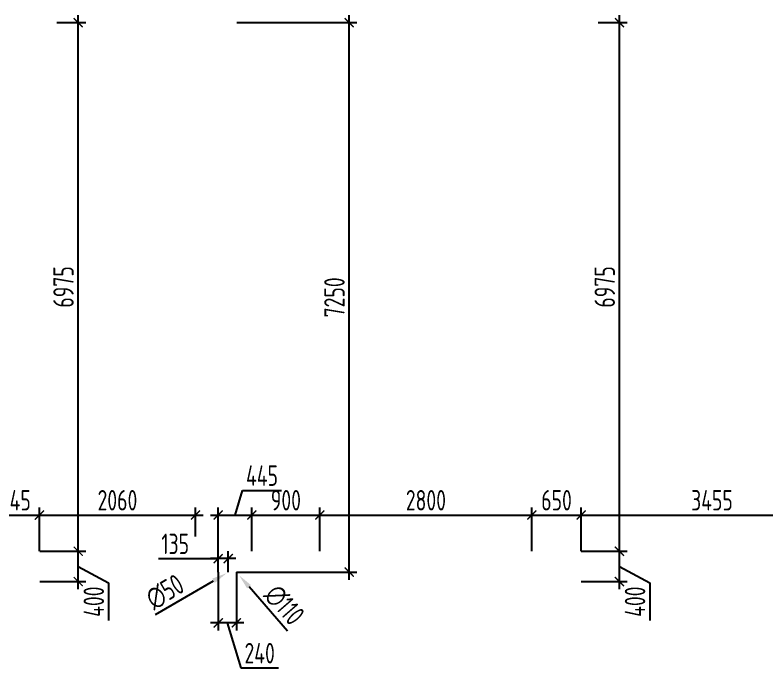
# Model space of a CAD drawing. Header units: millimetres. Extents: x -346952 to 536090, y 55086 to 131231.
# Drawn here: x -45253 to -35327, y 77838 to 86451 of the extents above; entities that cross this region are included whole.
import ezdxf

# ---------------------------------------------------------------- set-up
doc = ezdxf.new("R2010")
doc.units = ezdxf.units.MM
doc.layers.add('РАЗМЕРЫ КРОВЛИ ОВ', color=204, linetype='Continuous')
doc.layers.get('0').off()
doc.styles.add('ISOCPEUR', font='isocpeur.ttf', dxfattribs={"width": 0.7})
doc.dimstyles.new('R_100', dxfattribs={"dimtxt": 270, "dimasz": 120, "dimexe": 100, "dimexo": 0, "dimgap": 60, "dimtad": 1, "dimdec": 0, "dimrnd": 5, "dimzin": 0, "dimdsep": 46, "dimtxsty": 'ISOCPEUR', "dimblk": 'ARCHTICK', "dimcen": 0, "dimdle": 100, "dimclrd": 256, "dimclre": 256, "dimclrt": 256, "dimadec": 0, "dimazin": 0, "dimtfac": 2, "dimtdec": 0, "dimtofl": 0, "dimtmove": 1, "dimatfit": 3, "dimfxl": 1, "dimtvp": 3, "dimtolj": 1, "dimtzin": 0, "dimarcsym": 0})

# ---------------------------------------------------------------- blocks, each defined once
blk = doc.blocks.new('_ArchTick')
at = {"color": 0, "linetype": 'ByBlock', "const_width": 0.15}
blk.add_lwpolyline([(-0.5, -0.5), (0.5, 0.5)], dxfattribs=at)
blk = doc.blocks.new('*D3153')
at = {"layer": 'РАЗМЕРЫ КРОВЛИ ОВ', "lineweight": -2, "transparency": 16777216}
for p, q in [((-45574.4, 79377.5), (-45574.4, 79954.9)), ((-44930.7, 79377.5), (-44930.7, 79954.9)), ((-45674.4, 79854.9), (-44830.7, 79854.9))]:
    blk.add_line(p, q, dxfattribs=at)
at = {"layer": 'РАЗМЕРЫ КРОВЛИ ОВ', "lineweight": -2, "transparency": 16777216, "xscale": 120, "yscale": 120, "zscale": 120, "rotation": 180}
blk.add_blockref('_ArchTick', (-45574.4, 79854.9), dxfattribs=at)
at = {"layer": 'РАЗМЕРЫ КРОВЛИ ОВ', "lineweight": -2, "transparency": 16777216, "xscale": 120, "yscale": 120, "zscale": 120}
blk.add_blockref('_ArchTick', (-44930.7, 79854.9), dxfattribs=at)
at = {"layer": 'РАЗМЕРЫ КРОВЛИ ОВ', "transparency": 16777216, "insert": (-45252.6, 80049.9), "char_height": 270, "attachment_point": 5, "style": 'ISOCPEUR'}
blk.add_mtext('\\A1;645', dxfattribs=at)
blk = doc.blocks.new('*D3154')
at = {"layer": 'РАЗМЕРЫ КРОВЛИ ОВ', "lineweight": -2, "transparency": 16777216}
for p, q in [((-44930.7, 79377.5), (-44930.7, 79954.9)), ((-42870.7, 79573.3), (-42870.7, 79954.9)), ((-45030.7, 79854.9), (-42770.7, 79854.9))]:
    blk.add_line(p, q, dxfattribs=at)
at = {"layer": 'РАЗМЕРЫ КРОВЛИ ОВ', "lineweight": -2, "transparency": 16777216, "xscale": 120, "yscale": 120, "zscale": 120, "rotation": 180}
blk.add_blockref('_ArchTick', (-44930.7, 79854.9), dxfattribs=at)
at = {"layer": 'РАЗМЕРЫ КРОВЛИ ОВ', "lineweight": -2, "transparency": 16777216, "xscale": 120, "yscale": 120, "zscale": 120}
blk.add_blockref('_ArchTick', (-42870.7, 79854.9), dxfattribs=at)
at = {"layer": 'РАЗМЕРЫ КРОВЛИ ОВ', "transparency": 16777216, "insert": (-43900.7, 80049.9), "char_height": 270, "attachment_point": 5, "style": 'ISOCPEUR'}
blk.add_mtext('\\A1;2060', dxfattribs=at)
blk = doc.blocks.new('*D3155')
at = {"layer": 'РАЗМЕРЫ КРОВЛИ ОВ', "lineweight": -2, "transparency": 16777216}
for p, q in [((-44418.2, 78877.5), (-44418.2, 79477.5)), ((-44924.3, 79377.5), (-44318.2, 79377.5)), ((-44418.2, 79177.5), (-44018.2, 78960.8)), ((-44924.3, 78977.5), (-44318.2, 78977.5)), ((-44018.2, 78960.8), (-44018.2, 78462.8))]:
    blk.add_line(p, q, dxfattribs=at)
at = {"layer": 'РАЗМЕРЫ КРОВЛИ ОВ', "lineweight": -2, "transparency": 16777216, "xscale": 120, "yscale": 120, "zscale": 120}
for p, rotation in [((-44418.2, 79377.5), 90), ((-44418.2, 78977.5), 270)]:
    blk.add_blockref('_ArchTick', p, dxfattribs=dict(at, rotation=rotation))
at = {"layer": 'РАЗМЕРЫ КРОВЛИ ОВ', "transparency": 16777216, "insert": (-44213.2, 78711.8), "char_height": 270, "attachment_point": 5, "rotation": 90, "style": 'ISOCPEUR'}
blk.add_mtext('\\A1;400', dxfattribs=at)
blk = doc.blocks.new('*D3156')
at = {"layer": 'РАЗМЕРЫ КРОВЛИ ОВ', "lineweight": -2, "transparency": 16777216}
for p, q in [((-44418.2, 79277.5), (-44418.2, 86450.7)), ((-44700.8, 86350.7), (-44318.2, 86350.7)), ((-44924.3, 79377.5), (-44318.2, 79377.5))]:
    blk.add_line(p, q, dxfattribs=at)
at = {"layer": 'РАЗМЕРЫ КРОВЛИ ОВ', "lineweight": -2, "transparency": 16777216, "xscale": 120, "yscale": 120, "zscale": 120}
for p, rotation in [((-44418.2, 86350.7), 90), ((-44418.2, 79377.5), 270)]:
    blk.add_blockref('_ArchTick', p, dxfattribs=dict(at, rotation=rotation))
at = {"layer": 'РАЗМЕРЫ КРОВЛИ ОВ', "transparency": 16777216, "insert": (-44613.2, 82864.1), "char_height": 270, "attachment_point": 5, "rotation": 90, "style": 'ISOCPEUR'}
blk.add_mtext('\\A1;6975', dxfattribs=at)
blk = doc.blocks.new('*D3159')
at = {"layer": 'РАЗМЕРЫ КРОВЛИ ОВ', "lineweight": -2, "transparency": 16777216}
for p, q in [((-42570.8, 79101.5), (-42570.8, 78332.6)), ((-42330.8, 79101.5), (-42330.8, 78332.6)), ((-42230.8, 78432.6), (-42670.8, 78432.6)), ((-42450.8, 78432.6), (-42272.3, 77837.6)), ((-42272.3, 77837.6), (-41774.3, 77837.6))]:
    blk.add_line(p, q, dxfattribs=at)
at = {"layer": 'РАЗМЕРЫ КРОВЛИ ОВ', "lineweight": -2, "transparency": 16777216, "xscale": 120, "yscale": 120, "zscale": 120, "rotation": 180}
blk.add_blockref('_ArchTick', (-42570.8, 78432.6), dxfattribs=at)
at = {"layer": 'РАЗМЕРЫ КРОВЛИ ОВ', "lineweight": -2, "transparency": 16777216, "xscale": 120, "yscale": 120, "zscale": 120}
blk.add_blockref('_ArchTick', (-42330.8, 78432.6), dxfattribs=at)
at = {"layer": 'РАЗМЕРЫ КРОВЛИ ОВ', "transparency": 16777216, "insert": (-42023.3, 78032.6), "char_height": 270, "attachment_point": 5, "style": 'ISOCPEUR'}
blk.add_mtext('\\A1;240', dxfattribs=at)
blk = doc.blocks.new('*D3160')
at = {"layer": 'РАЗМЕРЫ КРОВЛИ ОВ', "lineweight": -2, "transparency": 16777216}
for p, q in [((-42348.3, 79854.9), (-42250.8, 80179.9)), ((-42250.8, 80179.9), (-41733.9, 80179.9)), ((-42570.8, 79329.1), (-42570.8, 79954.9)), ((-42125.8, 79378.5), (-42125.8, 79954.9)), ((-42670.8, 79854.9), (-42025.8, 79854.9))]:
    blk.add_line(p, q, dxfattribs=at)
at = {"layer": 'РАЗМЕРЫ КРОВЛИ ОВ', "lineweight": -2, "transparency": 16777216, "xscale": 120, "yscale": 120, "zscale": 120, "rotation": 180}
blk.add_blockref('_ArchTick', (-42570.8, 79854.9), dxfattribs=at)
at = {"layer": 'РАЗМЕРЫ КРОВЛИ ОВ', "lineweight": -2, "transparency": 16777216, "xscale": 120, "yscale": 120, "zscale": 120}
blk.add_blockref('_ArchTick', (-42125.8, 79854.9), dxfattribs=at)
at = {"layer": 'РАЗМЕРЫ КРОВЛИ ОВ', "transparency": 16777216, "insert": (-41992.3, 80374.9), "char_height": 270, "attachment_point": 5, "style": 'ISOCPEUR'}
blk.add_mtext('\\A1;445', dxfattribs=at)
blk = doc.blocks.new('*D3161')
at = {"layer": 'РАЗМЕРЫ КРОВЛИ ОВ', "lineweight": -2, "transparency": 16777216}
for p, q in [((-42125.8, 79378.5), (-42125.8, 79954.9)), ((-41228.3, 79378.5), (-41228.3, 79954.9)), ((-42225.8, 79854.9), (-41128.3, 79854.9))]:
    blk.add_line(p, q, dxfattribs=at)
at = {"layer": 'РАЗМЕРЫ КРОВЛИ ОВ', "lineweight": -2, "transparency": 16777216, "xscale": 120, "yscale": 120, "zscale": 120, "rotation": 180}
blk.add_blockref('_ArchTick', (-42125.8, 79854.9), dxfattribs=at)
at = {"layer": 'РАЗМЕРЫ КРОВЛИ ОВ', "lineweight": -2, "transparency": 16777216, "xscale": 120, "yscale": 120, "zscale": 120}
blk.add_blockref('_ArchTick', (-41228.3, 79854.9), dxfattribs=at)
at = {"layer": 'РАЗМЕРЫ КРОВЛИ ОВ', "transparency": 16777216, "insert": (-41677.1, 80049.9), "char_height": 270, "attachment_point": 5, "style": 'ISOCPEUR'}
blk.add_mtext('\\A1;900', dxfattribs=at)
blk = doc.blocks.new('*D3162')
at = {"layer": 'РАЗМЕРЫ КРОВЛИ ОВ', "lineweight": -2, "transparency": 16777216}
for p, q in [((-41228.3, 79378.5), (-41228.3, 79954.9)), ((-38429.4, 79377.5), (-38429.4, 79954.9)), ((-41328.3, 79854.9), (-38329.4, 79854.9))]:
    blk.add_line(p, q, dxfattribs=at)
at = {"layer": 'РАЗМЕРЫ КРОВЛИ ОВ', "lineweight": -2, "transparency": 16777216, "xscale": 120, "yscale": 120, "zscale": 120, "rotation": 180}
blk.add_blockref('_ArchTick', (-41228.3, 79854.9), dxfattribs=at)
at = {"layer": 'РАЗМЕРЫ КРОВЛИ ОВ', "lineweight": -2, "transparency": 16777216, "xscale": 120, "yscale": 120, "zscale": 120}
blk.add_blockref('_ArchTick', (-38429.4, 79854.9), dxfattribs=at)
at = {"layer": 'РАЗМЕРЫ КРОВЛИ ОВ', "transparency": 16777216, "insert": (-39828.9, 80049.9), "char_height": 270, "attachment_point": 5, "style": 'ISOCPEUR'}
blk.add_mtext('\\A1;2800', dxfattribs=at)
blk = doc.blocks.new('*D3163')
at = {"layer": 'РАЗМЕРЫ КРОВЛИ ОВ', "lineweight": -2, "transparency": 16777216}
for p, q in [((-38429.4, 79377.5), (-38429.4, 79954.9)), ((-37779.3, 79377.5), (-37779.3, 79954.9)), ((-38529.4, 79854.9), (-37679.3, 79854.9))]:
    blk.add_line(p, q, dxfattribs=at)
at = {"layer": 'РАЗМЕРЫ КРОВЛИ ОВ', "lineweight": -2, "transparency": 16777216, "xscale": 120, "yscale": 120, "zscale": 120, "rotation": 180}
blk.add_blockref('_ArchTick', (-38429.4, 79854.9), dxfattribs=at)
at = {"layer": 'РАЗМЕРЫ КРОВЛИ ОВ', "lineweight": -2, "transparency": 16777216, "xscale": 120, "yscale": 120, "zscale": 120}
blk.add_blockref('_ArchTick', (-37779.3, 79854.9), dxfattribs=at)
at = {"layer": 'РАЗМЕРЫ КРОВЛИ ОВ', "transparency": 16777216, "insert": (-38104.3, 80049.9), "char_height": 270, "attachment_point": 5, "style": 'ISOCPEUR'}
blk.add_mtext('\\A1;650', dxfattribs=at)
blk = doc.blocks.new('*D3164')
at = {"layer": 'РАЗМЕРЫ КРОВЛИ ОВ', "lineweight": -2, "transparency": 16777216}
for p, q in [((-37779.3, 79377.5), (-37779.3, 79954.9)), ((-34325.7, 79440.8), (-34325.7, 79954.9)), ((-37879.3, 79854.9), (-34225.7, 79854.9))]:
    blk.add_line(p, q, dxfattribs=at)
at = {"layer": 'РАЗМЕРЫ КРОВЛИ ОВ', "lineweight": -2, "transparency": 16777216, "xscale": 120, "yscale": 120, "zscale": 120, "rotation": 180}
blk.add_blockref('_ArchTick', (-37779.3, 79854.9), dxfattribs=at)
at = {"layer": 'РАЗМЕРЫ КРОВЛИ ОВ', "lineweight": -2, "transparency": 16777216, "xscale": 120, "yscale": 120, "zscale": 120}
blk.add_blockref('_ArchTick', (-34325.7, 79854.9), dxfattribs=at)
at = {"layer": 'РАЗМЕРЫ КРОВЛИ ОВ', "transparency": 16777216, "insert": (-36052.5, 80049.9), "char_height": 270, "attachment_point": 5, "style": 'ISOCPEUR'}
blk.add_mtext('\\A1;3455', dxfattribs=at)
blk = doc.blocks.new('*D3170')
at = {"layer": 'РАЗМЕРЫ КРОВЛИ ОВ', "lineweight": -2, "transparency": 16777216}
for p, q in [((-37273.2, 78877.5), (-37273.2, 79477.5)), ((-37779.3, 79377.5), (-37173.2, 79377.5)), ((-37273.2, 79177.5), (-36873.2, 78960.8)), ((-37779.3, 78977.5), (-37173.2, 78977.5)), ((-36873.2, 78960.8), (-36873.2, 78462.8))]:
    blk.add_line(p, q, dxfattribs=at)
at = {"layer": 'РАЗМЕРЫ КРОВЛИ ОВ', "lineweight": -2, "transparency": 16777216, "xscale": 120, "yscale": 120, "zscale": 120}
for p, rotation in [((-37273.2, 79377.5), 90), ((-37273.2, 78977.5), 270)]:
    blk.add_blockref('_ArchTick', p, dxfattribs=dict(at, rotation=rotation))
at = {"layer": 'РАЗМЕРЫ КРОВЛИ ОВ', "transparency": 16777216, "insert": (-37068.2, 78711.8), "char_height": 270, "attachment_point": 5, "rotation": 90, "style": 'ISOCPEUR'}
blk.add_mtext('\\A1;400', dxfattribs=at)
blk = doc.blocks.new('*D3171')
at = {"layer": 'РАЗМЕРЫ КРОВЛИ ОВ', "lineweight": -2, "transparency": 16777216}
for p, q in [((-37273.2, 79277.5), (-37273.2, 86450.7)), ((-37555.8, 86350.7), (-37173.2, 86350.7)), ((-37779.3, 79377.5), (-37173.2, 79377.5))]:
    blk.add_line(p, q, dxfattribs=at)
at = {"layer": 'РАЗМЕРЫ КРОВЛИ ОВ', "lineweight": -2, "transparency": 16777216, "xscale": 120, "yscale": 120, "zscale": 120}
for p, rotation in [((-37273.2, 86350.7), 90), ((-37273.2, 79377.5), 270)]:
    blk.add_blockref('_ArchTick', p, dxfattribs=dict(at, rotation=rotation))
at = {"layer": 'РАЗМЕРЫ КРОВЛИ ОВ', "transparency": 16777216, "insert": (-37468.2, 82864.1), "char_height": 270, "attachment_point": 5, "rotation": 90, "style": 'ISOCPEUR'}
blk.add_mtext('\\A1;6975', dxfattribs=at)
blk = doc.blocks.new('*D3152')
at = {"layer": 'РАЗМЕРЫ КРОВЛИ ОВ', "lineweight": -2, "transparency": 16777216}
for p, q in [((-40841.6, 79001.5), (-40841.6, 86450.7)), ((-42324.6, 86350.7), (-40741.6, 86350.7)), ((-42330.8, 79101.5), (-40741.6, 79101.5))]:
    blk.add_line(p, q, dxfattribs=at)
at = {"layer": 'РАЗМЕРЫ КРОВЛИ ОВ', "lineweight": -2, "transparency": 16777216, "xscale": 120, "yscale": 120, "zscale": 120}
for p, rotation in [((-40841.6, 86350.7), 90), ((-40841.6, 79101.5), 270)]:
    blk.add_blockref('_ArchTick', p, dxfattribs=dict(at, rotation=rotation))
at = {"layer": 'РАЗМЕРЫ КРОВЛИ ОВ', "transparency": 16777216, "insert": (-41036.6, 82726.1), "char_height": 270, "attachment_point": 5, "rotation": 90, "style": 'ISOCPEUR'}
blk.add_mtext('\\A1;7250', dxfattribs=at)
blk = doc.blocks.new('*D3207')
at = {"layer": 'РАЗМЕРЫ КРОВЛИ ОВ', "lineweight": -2, "transparency": 16777216}
for p, q in [((-42570.8, 79101.5), (-42570.8, 79379.9)), ((-42437.4, 79101), (-42437.4, 79379.9)), ((-43358.7, 79279.9), (-42570.8, 79279.9)), ((-42337.4, 79279.9), (-42670.8, 79279.9))]:
    blk.add_line(p, q, dxfattribs=at)
at = {"layer": 'РАЗМЕРЫ КРОВЛИ ОВ', "lineweight": -2, "transparency": 16777216, "xscale": 120, "yscale": 120, "zscale": 120, "rotation": 180}
blk.add_blockref('_ArchTick', (-42570.8, 79279.9), dxfattribs=at)
at = {"layer": 'РАЗМЕРЫ КРОВЛИ ОВ', "lineweight": -2, "transparency": 16777216, "xscale": 120, "yscale": 120, "zscale": 120}
blk.add_blockref('_ArchTick', (-42437.4, 79279.9), dxfattribs=at)
at = {"layer": 'РАЗМЕРЫ КРОВЛИ ОВ', "transparency": 16777216, "insert": (-43138, 79474.9), "char_height": 270, "attachment_point": 5, "style": 'ISOCPEUR'}
blk.add_mtext('\\A1;135', dxfattribs=at)
blk = doc.blocks.new('*D3214')
at = {"layer": 'РАЗМЕРЫ КРОВЛИ ОВ', "lineweight": -2, "transparency": 16777216}
blk.add_line((-43398.4, 78541.8), (-42631.8, 78987.8), dxfattribs=at)
at = {"layer": 'РАЗМЕРЫ КРОВЛИ ОВ', "transparency": 16777216}
blk.add_solid([(-42648.6, 79016.6), (-42615.1, 78959), (-42459, 79088.4)], dxfattribs=at)
at = {"layer": 'РАЗМЕРЫ КРОВЛИ ОВ', "transparency": 16777216, "insert": (-43273, 78840.4), "char_height": 270, "attachment_point": 5, "rotation": 30.1918, "style": 'ISOCPEUR'}
blk.add_mtext('\\A1;∅50', dxfattribs=at)
blk = doc.blocks.new('*D3215')
at = {"layer": 'РАЗМЕРЫ КРОВЛИ ОВ', "lineweight": -2, "transparency": 16777216}
blk.add_line((-41657.2, 78324.1), (-42163.8, 78908.8), dxfattribs=at)
at = {"layer": 'РАЗМЕРЫ КРОВЛИ ОВ', "transparency": 16777216}
blk.add_solid([(-42138.6, 78930.6), (-42189, 78887), (-42294.8, 79060)], dxfattribs=at)
at = {"layer": 'РАЗМЕРЫ КРОВЛИ ОВ', "transparency": 16777216, "insert": (-41697.7, 78668.6), "char_height": 270, "attachment_point": 5, "rotation": 310.9048, "style": 'ISOCPEUR'}
blk.add_mtext('\\A1;∅110', dxfattribs=at)

msp = doc.modelspace()

# ---------------------------------------------------------------- dimensions: what is measured, and where the dimension line sits
at = {"layer": 'РАЗМЕРЫ КРОВЛИ ОВ'}
for base, p1, p2, picture, middle in [((-44418.2, 86350.7), (-44924.3, 79377.5), (-44700.8, 86350.7), '*D3156', (-44613.2, 82864.1)), ((-40841.6, 86350.7), (-42330.8, 79101.5), (-42324.6, 86350.7), '*D3152', (-41036.6, 82726.1)), ((-37273.2, 86350.7), (-37779.3, 79377.5), (-37555.8, 86350.7), '*D3171', (-37468.2, 82864.1))]:
    dim = msp.add_linear_dim(base=base, p1=p1, p2=p2, angle=90, dimstyle='R_100', override={"dimpost": '\\X'}, dxfattribs=at)
    dim.commit()
    dim.dimension.update_dxf_attribs({"geometry": picture, "text_midpoint": middle})
for base, p1, p2, picture, middle in [((-42125.8, 79854.9), (-42570.8, 79329.1), (-42125.8, 79378.5), '*D3160', (-42190.8, 80374.9)), ((-44930.7, 79854.9), (-45574.4, 79377.5), (-44930.7, 79377.5), '*D3153', (-45252.6, 80049.9)), ((-42870.7, 79854.9), (-44930.7, 79377.5), (-42870.7, 79573.3), '*D3154', (-43900.7, 80049.9)), ((-41228.3277414, 79854.9344411), (-42125.8277414, 79378.4663683), (-41228.3277414, 79378.4663683), '*D3161', (-41677.0777414, 80049.9344411)), ((-38429.4, 79854.9), (-41228.3, 79378.5), (-38429.4, 79377.5), '*D3162', (-39828.9, 80049.9)), ((-37779.3, 79854.9), (-38429.4, 79377.5), (-37779.3, 79377.5), '*D3163', (-38104.3, 80049.9)), ((-34325.7, 79854.9), (-37779.3, 79377.5), (-34325.7, 79440.8), '*D3164', (-36052.5, 80049.9)), ((-42570.8, 78432.6), (-42330.8, 79101.5), (-42570.8, 79101.5), '*D3159', (-42212.3, 78032.6))]:
    dim = msp.add_linear_dim(base=base, p1=p1, p2=p2, dimstyle='R_100', override={"dimpost": '\\X'}, dxfattribs=at)
    dim.commit()
    dim.dimension.update_dxf_attribs({"geometry": picture, "text_midpoint": middle})
dim = msp.add_linear_dim(base=(-42570.8, 79279.9), p1=(-42437.4, 79101), p2=(-42570.8, 79101.5), dimstyle='R_100', override={"dimpost": '\\X'}, dxfattribs=at)
dim.commit()
dim.dimension.update_dxf_attribs({"geometry": '*D3207', "text_midpoint": (-43138, 79285.1), "dimtype": 160})
for base, p1, p2, picture, middle in [((-44418.2, 79377.5), (-44924.3, 78977.5), (-44924.3, 79377.5), '*D3155', (-44018.2, 78900.8)), ((-37273.2, 79377.5), (-37779.3, 78977.5), (-37779.3, 79377.5), '*D3170', (-36873.2, 78900.8))]:
    dim = msp.add_linear_dim(base=base, p1=p1, p2=p2, angle=90, dimstyle='R_100', override={"dimpost": '\\X'}, dxfattribs=at)
    dim.commit()
    dim.dimension.update_dxf_attribs({"geometry": picture, "text_midpoint": middle, "dimtype": 160})
dim = msp.add_diameter_dim_2p(p1=(-42415.7, 79113.5), p2=(-42459, 79088.4), dimstyle='R_100', override={"dimasz": 200, "dimpost": '\\X', "dimblk1": 'ArchTick', "dimsah": 1}, dxfattribs=at)
dim.commit()
dim.dimension.update_dxf_attribs({"geometry": '*D3214', "text_midpoint": (-43175, 78671.8), "dimtype": 163})
dim = msp.add_diameter_dim_2p(p1=(-42366.8, 79143.1), p2=(-42294.8, 79060), dimstyle='R_100', override={"dimasz": 200, "dimpost": '\\X', "dimblk1": 'ArchTick', "dimsah": 1}, dxfattribs=at)
dim.commit()
dim.dimension.update_dxf_attribs({"geometry": '*D3215', "text_midpoint": (-41697.7, 78668.6)})

doc.saveas('drawing.dxf')
